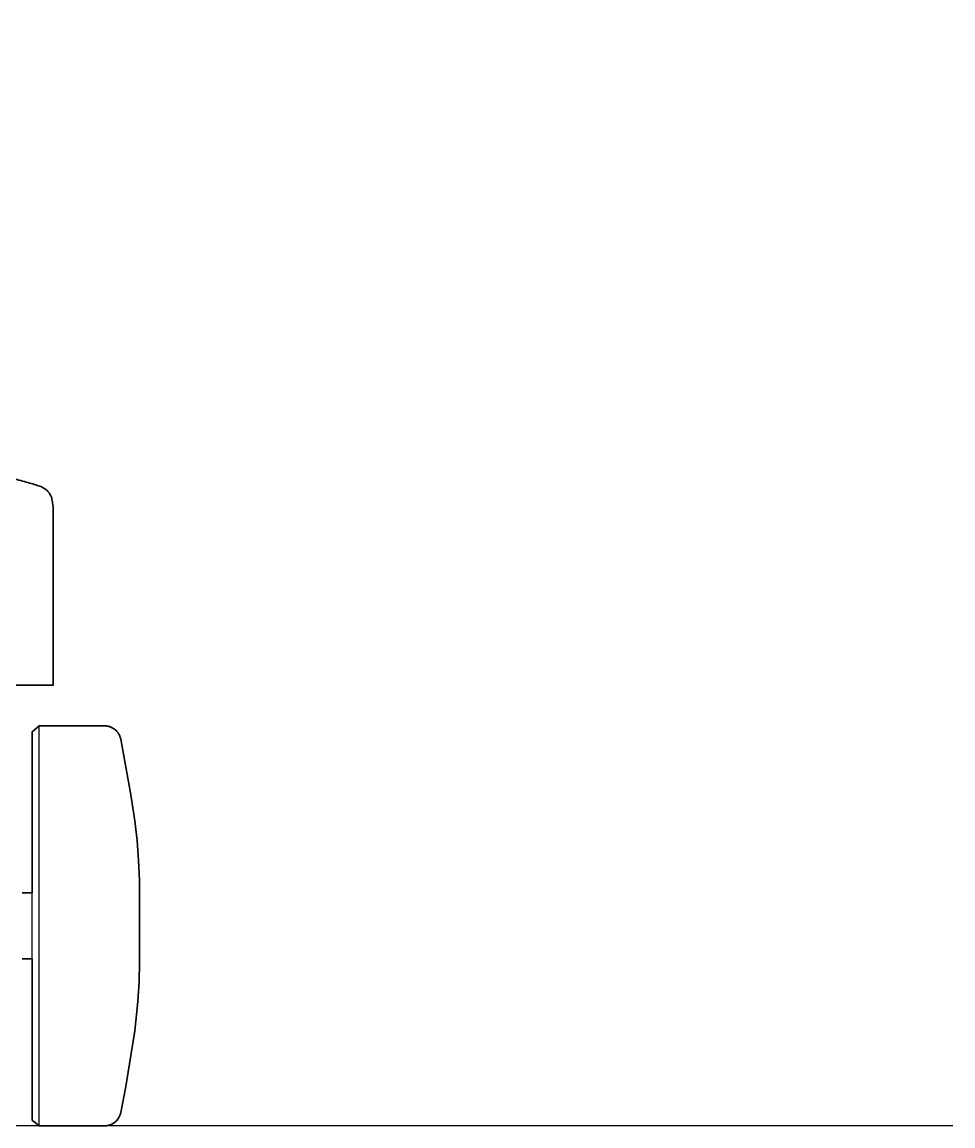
# Model space of a CAD drawing. Header units: millimetres. Extents: x 0 to 2114, y 0 to 2886.
# Drawn here: x 803.5 to 942.2, y 0 to 164.5 of the extents above; entities that cross this region are included whole.
import ezdxf

# ---------------------------------------------------------------- set-up
doc = ezdxf.new("R2010")
doc.units = ezdxf.units.MM
doc.layers.add('Blocks', color=7, linetype='Continuous')
for name, color, linetype, lineweight, true_color in [('Blocks$Inner', 7, 'Continuous', 25, 0x007f00), ('Blocks$Outline', 7, 'Continuous', 35, 0xff3f3f), ('Groud', 7, 'Continuous', 25, 0x243775)]:
    doc.layers.add(name, color=color, linetype=linetype, lineweight=lineweight, true_color=true_color)

# ---------------------------------------------------------------- blocks, each defined once
blk = doc.blocks.new('Verus Stool Office Chair Back')
at = {"layer": 'Blocks$Inner'}
for p, q in [((806.02, 0), (806.02, 59.62)), ((804.98, 34.71), (803.48, 34.71)), ((803.48, 24.91), (804.98, 24.91))]:
    blk.add_line(p, q, dxfattribs=at)
for points in [[(787.11, 80.28), (782.87, 80.28), (782.87, 65.67), (799.57, 65.67), (808.1, 65.67), (808.1, 92.28)], [(804.98, 58.75), (806.02, 59.62), (815.76, 59.62), (815.86, 59.62), (815.96, 59.61), (816.06, 59.6), (816.15, 59.59), (816.25, 59.57), (816.35, 59.55), (816.45, 59.52), (816.54, 59.49), (816.64, 59.46), (816.73, 59.42), (816.82, 59.38), (816.91, 59.34), (817, 59.29), (817.08, 59.24), (817.16, 59.18), (817.25, 59.12), (817.32, 59.06), (817.4, 59), (817.47, 58.93), (817.54, 58.86), (817.61, 58.79), (817.68, 58.71), (817.74, 58.64), (817.8, 58.56), (817.85, 58.47), (817.91, 58.39), (817.95, 58.3), (818, 58.21), (818.04, 58.12), (818.08, 58.03), (818.11, 57.94), (818.14, 57.84), (818.17, 57.74), (818.19, 57.65), (818.2, 57.62), (819.69, 49.32), (820.27, 45.45), (820.62, 42.51), (820.86, 39.56), (820.98, 36.6), (820.99, 35.17), (820.99, 35.13), (820.99, 35.11), (820.99, 35.08), (820.99, 35.04), (820.99, 34.99), (820.99, 34.93), (820.99, 34.86), (820.99, 34.78), (820.99, 34.7), (820.99, 34.61), (820.99, 34.51), (820.99, 34.4), (820.99, 34.29), (820.99, 34.17), (820.99, 34.04), (820.99, 33.9), (820.99, 33.76), (820.99, 33.61), (820.99, 33.46), (820.99, 33.3), (820.99, 33.13), (820.99, 32.96), (820.99, 32.79), (820.99, 32.61), (820.99, 32.42), (820.99, 32.23), (820.99, 32.04), (820.99, 31.84), (820.99, 31.64), (820.99, 31.44), (820.99, 31.23), (820.99, 31.03), (820.99, 30.82), (820.99, 30.61), (820.99, 30.39), (820.99, 30.18), (820.99, 29.97), (820.99, 29.75), (820.99, 29.54), (820.99, 29.32), (820.99, 29.11), (820.99, 28.9), (820.99, 28.69), (820.99, 28.48), (820.99, 28.27), (820.99, 28.07), (820.99, 27.87), (820.99, 27.67), (820.99, 27.47), (820.99, 27.28), (820.99, 27.09), (820.99, 26.91), (820.99, 26.73), (820.99, 26.56), (820.99, 26.39), (820.99, 26.23), (820.99, 26.07), (820.99, 25.92), (820.99, 25.78), (820.99, 25.64), (820.99, 25.51), (820.99, 25.38), (820.99, 25.27), (820.99, 25.16), (820.99, 25.05), (820.99, 24.96), (820.99, 24.87), (820.99, 24.79), (820.99, 24.72), (820.99, 24.66), (820.99, 24.6), (820.99, 24.55), (820.99, 24.52), (820.99, 24.49), (820.99, 24.45)], [(804.98, 0.87), (804.98, 58.75), (804.98, 53.22)], [(820.99, 35.17), (820.99, 35.14), (820.99, 35.11), (820.99, 35.06), (820.99, 35.02), (820.99, 34.96), (820.99, 34.9), (820.99, 34.83), (820.99, 34.75), (820.99, 34.66), (820.99, 34.56), (820.99, 34.46), (820.99, 34.35), (820.99, 34.23), (820.99, 34.11), (820.99, 33.98), (820.99, 33.84), (820.99, 33.69), (820.99, 33.54), (820.99, 33.39), (820.99, 33.22), (820.99, 33.06), (820.99, 32.88), (820.99, 32.7), (820.99, 32.52), (820.99, 32.34), (820.99, 32.14), (820.99, 31.95), (820.99, 31.75), (820.99, 31.55), (820.99, 31.35), (820.99, 31.14), (820.99, 30.93), (820.99, 30.72), (820.99, 30.51), (820.99, 30.29), (820.99, 30.08), (820.99, 29.87), (820.99, 29.65), (820.99, 29.44), (820.99, 29.22), (820.99, 29.01), (820.99, 28.8), (820.99, 28.59), (820.99, 28.38), (820.99, 28.18), (820.99, 27.97), (820.99, 27.77), (820.99, 27.58), (820.99, 27.38), (820.99, 27.2), (820.99, 27.01), (820.99, 26.83), (820.99, 26.65), (820.99, 26.48), (820.99, 26.32), (820.99, 26.16), (820.99, 26), (820.99, 25.86), (820.99, 25.71), (820.99, 25.58), (820.99, 25.45), (820.99, 25.33), (820.99, 25.21), (820.99, 25.11), (820.99, 25.01), (820.99, 24.92), (820.99, 24.83), (820.99, 24.76), (820.99, 24.69), (820.99, 24.63), (820.99, 24.58), (820.99, 24.54), (820.99, 24.5), (820.99, 24.48), (820.99, 24.45), (820.93, 21.49), (820.75, 18.54), (820.46, 15.59), (820.27, 14.17), (818.93, 5.85), (818.2, 2), (818.18, 1.9), (818.15, 1.81), (818.12, 1.71), (818.09, 1.62), (818.05, 1.53), (818.01, 1.43), (817.97, 1.34), (817.92, 1.26), (817.87, 1.17), (817.82, 1.09), (817.76, 1.01), (817.7, 0.93), (817.63, 0.85), (817.57, 0.78), (817.5, 0.71), (817.42, 0.64), (817.35, 0.57), (817.27, 0.51), (817.19, 0.45), (817.11, 0.4), (817.02, 0.35), (816.94, 0.3), (816.85, 0.25), (816.76, 0.21), (816.67, 0.17), (816.57, 0.14), (816.48, 0.11), (816.38, 0.08), (816.28, 0.06), (816.19, 0.04), (816.09, 0.02), (815.99, 0.01), (815.89, 0), (815.79, 0), (815.76, 0), (806.02, 0), (804.98, 0.87), (804.98, 6.39)]]:
    blk.add_lwpolyline(points, dxfattribs=at)
for points in [[(799.57, 97.14), (800.46, 96.91), (802.18, 96.48), (804.42, 95.86), (805.62, 95.5), (806.13, 95.33)], [(808.1, 92.28), (808.1, 92.19), (808.1, 92.09), (808.1, 92)]]:
    blk.add_open_spline(points, degree=3, dxfattribs=at)
blk.add_open_spline([(806.13, 95.33), (806.5, 95.2), (806.97, 94.94), (807.38, 94.51), (807.58, 94.23), (807.7, 94.02), (807.81, 93.79), (807.94, 93.48), (808, 93.23), (808.1, 92.28)], degree=3, knots=[21.1237441, 21.1237441, 21.1237441, 21.1237441, 21.2904108, 21.3737441, 21.4154108, 21.4570775, 21.4987441, 21.5404108, 21.6237441, 21.6237441, 21.6237441, 21.6237441], dxfattribs=at)
at = {"layer": 'Blocks$Outline'}
for points in [[(806.02, 59.62), (804.98, 58.75)], [(815.76, 59.62), (806.02, 59.62)], [(815.86, 59.62), (815.76, 59.62)], [(815.96, 59.61), (815.86, 59.62)], [(816.06, 59.6), (815.96, 59.61)], [(816.15, 59.59), (816.06, 59.6)], [(816.25, 59.57), (816.15, 59.59)], [(816.35, 59.55), (816.25, 59.57)], [(816.45, 59.52), (816.35, 59.55)], [(816.54, 59.49), (816.45, 59.52)], [(816.64, 59.46), (816.54, 59.49)], [(816.73, 59.42), (816.64, 59.46)], [(816.82, 59.38), (816.73, 59.42)], [(816.91, 59.34), (816.82, 59.38)], [(817, 59.29), (816.91, 59.34)], [(817.08, 59.24), (817, 59.29)], [(817.16, 59.18), (817.08, 59.24)], [(804.98, 58.75), (804.98, 53.22)], [(817.25, 59.12), (817.16, 59.18)], [(817.32, 59.06), (817.25, 59.12)], [(817.4, 59), (817.32, 59.06)], [(817.47, 58.93), (817.4, 59)], [(817.54, 58.86), (817.47, 58.93)], [(817.61, 58.79), (817.54, 58.86)], [(817.68, 58.71), (817.61, 58.79)], [(817.74, 58.64), (817.68, 58.71)], [(817.8, 58.56), (817.74, 58.64)], [(817.85, 58.47), (817.8, 58.56)], [(817.91, 58.39), (817.85, 58.47)], [(817.95, 58.3), (817.91, 58.39)], [(818, 58.21), (817.95, 58.3)], [(818.04, 58.12), (818, 58.21)], [(818.08, 58.03), (818.04, 58.12)], [(818.11, 57.94), (818.08, 58.03)], [(818.14, 57.84), (818.11, 57.94)], [(818.17, 57.74), (818.14, 57.84)], [(818.19, 57.65), (818.17, 57.74)], [(818.2, 57.62), (818.19, 57.65)], [(819.69, 49.32), (818.2, 57.62)], [(804.98, 53.22), (804.98, 34.71)], [(820.27, 45.45), (819.69, 49.32)], [(820.62, 42.51), (820.27, 45.45)], [(820.86, 39.56), (820.62, 42.51)], [(820.98, 36.6), (820.86, 39.56)], [(820.99, 35.17), (820.98, 36.6)], [(804.98, 34.71), (803.48, 34.71)], [(820.99, 35.13), (820.99, 35.17)], [(820.99, 35.1), (820.99, 35.13)], [(820.99, 35.06), (820.99, 35.1)], [(820.99, 35.02), (820.99, 35.06)], [(820.99, 34.96), (820.99, 35.02)], [(820.99, 34.9), (820.99, 34.96)], [(820.99, 34.83), (820.99, 34.9)], [(820.99, 34.75), (820.99, 34.83)], [(820.99, 34.66), (820.99, 34.75)], [(820.99, 34.56), (820.99, 34.66)], [(820.99, 34.46), (820.99, 34.56)], [(820.99, 34.35), (820.99, 34.46)], [(820.99, 34.23), (820.99, 34.35)], [(820.99, 34.11), (820.99, 34.23)], [(820.99, 33.98), (820.99, 34.11)], [(820.99, 33.84), (820.99, 33.98)], [(820.99, 33.69), (820.99, 33.84)], [(820.99, 33.54), (820.99, 33.69)], [(820.99, 33.39), (820.99, 33.54)], [(820.99, 33.22), (820.99, 33.39)], [(820.99, 33.06), (820.99, 33.22)], [(820.99, 32.88), (820.99, 33.06)], [(820.99, 32.7), (820.99, 32.88)], [(820.99, 32.52), (820.99, 32.7)], [(820.99, 32.34), (820.99, 32.52)], [(820.99, 32.14), (820.99, 32.34)], [(820.99, 31.95), (820.99, 32.14)], [(820.99, 31.75), (820.99, 31.95)], [(820.99, 31.55), (820.99, 31.75)], [(820.99, 31.35), (820.99, 31.55)], [(820.99, 31.14), (820.99, 31.35)], [(820.99, 30.93), (820.99, 31.14)], [(820.99, 30.72), (820.99, 30.93)], [(820.99, 30.51), (820.99, 30.72)], [(820.99, 30.29), (820.99, 30.51)], [(820.99, 30.08), (820.99, 30.29)], [(820.99, 29.87), (820.99, 30.08)], [(820.99, 29.65), (820.99, 29.87)], [(820.99, 29.44), (820.99, 29.65)], [(820.99, 29.22), (820.99, 29.44)], [(820.99, 29.01), (820.99, 29.22)], [(820.99, 28.8), (820.99, 29.01)], [(820.99, 28.59), (820.99, 28.8)], [(820.99, 28.38), (820.99, 28.59)], [(820.99, 28.18), (820.99, 28.38)], [(820.99, 27.97), (820.99, 28.18)], [(820.99, 27.77), (820.99, 27.97)], [(820.99, 27.58), (820.99, 27.77)], [(820.99, 27.38), (820.99, 27.58)], [(820.99, 27.2), (820.99, 27.38)], [(820.99, 27.01), (820.99, 27.2)], [(820.99, 26.83), (820.99, 27.01)], [(820.99, 26.65), (820.99, 26.83)], [(820.99, 26.48), (820.99, 26.65)], [(820.99, 26.32), (820.99, 26.48)], [(803.48, 24.91), (804.98, 24.91)], [(804.98, 24.91), (804.98, 6.39)], [(820.99, 26.16), (820.99, 26.32)], [(820.99, 26), (820.99, 26.16)], [(820.99, 25.86), (820.99, 26)], [(820.99, 25.71), (820.99, 25.86)], [(820.99, 25.58), (820.99, 25.71)], [(820.99, 25.45), (820.99, 25.58)], [(820.99, 25.33), (820.99, 25.45)], [(820.99, 25.21), (820.99, 25.33)], [(820.99, 25.11), (820.99, 25.21)], [(820.99, 25.01), (820.99, 25.11)], [(820.99, 24.92), (820.99, 25.01)], [(820.99, 24.83), (820.99, 24.92)], [(820.99, 24.76), (820.99, 24.83)], [(820.99, 24.69), (820.99, 24.76)], [(820.99, 24.63), (820.99, 24.69)], [(820.93, 21.49), (820.99, 24.45)], [(820.99, 24.58), (820.99, 24.63)], [(820.99, 24.54), (820.99, 24.58)], [(820.99, 24.5), (820.99, 24.54)], [(820.99, 24.48), (820.99, 24.5)], [(820.99, 24.45), (820.99, 24.48)], [(820.75, 18.54), (820.93, 21.49)], [(820.46, 15.59), (820.75, 18.54)], [(820.27, 14.17), (820.46, 15.59)], [(818.93, 5.85), (820.27, 14.17)], [(804.98, 6.39), (804.98, 0.87)], [(818.2, 2), (818.93, 5.85)], [(818.09, 1.62), (818.12, 1.71)], [(818.12, 1.71), (818.15, 1.81)], [(818.15, 1.81), (818.18, 1.9)], [(818.18, 1.9), (818.2, 2)], [(804.98, 0.87), (806.02, 0)], [(806.02, 0), (815.76, 0)], [(815.76, 0), (815.79, 0)], [(815.79, 0), (815.89, 0)], [(815.89, 0), (815.99, 0.01)], [(815.99, 0.01), (816.09, 0.02)], [(816.09, 0.02), (816.19, 0.04)], [(816.19, 0.04), (816.28, 0.06)], [(816.28, 0.06), (816.38, 0.08)], [(816.38, 0.08), (816.48, 0.11)], [(816.48, 0.11), (816.57, 0.14)], [(816.57, 0.14), (816.67, 0.17)], [(816.67, 0.17), (816.76, 0.21)], [(816.76, 0.21), (816.85, 0.25)], [(816.85, 0.25), (816.94, 0.3)], [(816.94, 0.3), (817.02, 0.35)], [(817.02, 0.35), (817.11, 0.4)], [(817.11, 0.4), (817.19, 0.45)], [(817.19, 0.45), (817.27, 0.51)], [(817.27, 0.51), (817.35, 0.57)], [(817.35, 0.57), (817.42, 0.64)], [(817.42, 0.64), (817.5, 0.71)], [(817.5, 0.71), (817.57, 0.78)], [(817.57, 0.78), (817.63, 0.85)], [(817.63, 0.85), (817.7, 0.93)], [(817.7, 0.93), (817.76, 1.01)], [(817.76, 1.01), (817.82, 1.09)], [(817.82, 1.09), (817.87, 1.17)], [(817.87, 1.17), (817.92, 1.26)], [(817.92, 1.26), (817.97, 1.34)], [(817.97, 1.34), (818.01, 1.43)], [(818.01, 1.43), (818.05, 1.53)], [(818.05, 1.53), (818.09, 1.62)]]:
    blk.add_lwpolyline(points, dxfattribs=at)
for points, knots in [([(808.1, 92.28), (808, 93.23), (807.94, 93.48), (807.81, 93.79), (807.7, 94.02), (807.58, 94.23), (807.38, 94.51), (806.97, 94.94), (806.5, 95.2), (806.13, 95.33), (805.62, 95.5), (804.42, 95.86), (802.18, 96.48), (800.46, 96.91), (799.57, 97.14), (776.57, 102.79), (730.56, 114.1), (661.54, 131.03), (592.53, 147.98), (546.47, 159.02), (523.42, 164.49), (523.42, 164.49), (523.42, 164.49), (523.42, 164.49)], [-20.5, -20.5, -20.5, -20.5, -20.416667, -20.375, -20.333333, -20.291667, -20.25, -20.166667, -20, -20, -20, -19.666667, -19.333333, -19, -19, -19, -18.75, -18.5, -18.25, -18, -18, -18, -18, -18, -18, -18]), ([(799.99, 65.67), (802.69, 65.67), (805.4, 65.67), (808.1, 65.67), (808.1, 74.54), (808.1, 83.41), (808.1, 92.28)], [17.123342, 17.123342, 17.123342, 17.123342, 25.222895, 25.222895, 25.222895, 51.829828, 51.829828, 51.829828, 51.829828])]:
    blk.add_open_spline(points, degree=3, knots=knots, dxfattribs=at)

msp = doc.modelspace()

# ---------------------------------------------------------------- linework, layer by layer
at = {"layer": 'Groud'}
msp.add_lwpolyline([(942.25, 0), (0, 0)], dxfattribs=at)

# ---------------------------------------------------------------- block references
at = {"layer": 'Blocks'}
msp.add_blockref('Verus Stool Office Chair Back', (0, 0), dxfattribs=at)

doc.saveas('drawing.dxf')
